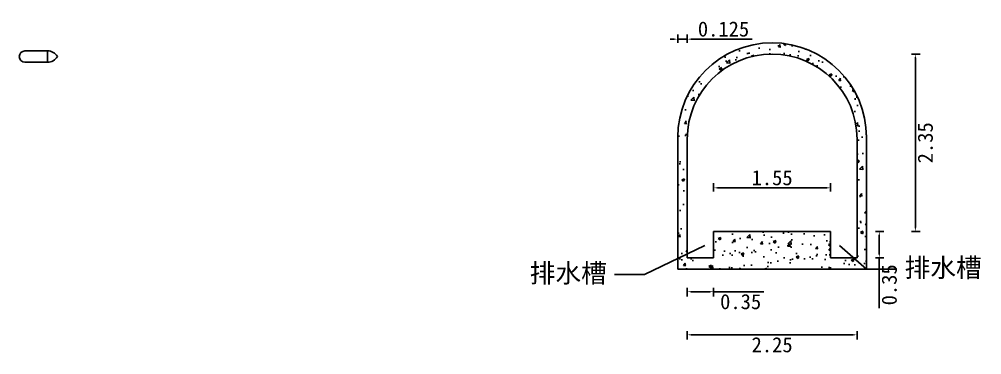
# Model space of a CAD drawing. Header units: millimetres. Extents: x 2814 to 3604, y 1556 to 1833.
# Drawn here: x 3348.8 to 3603.9, y 1638.8 to 1727.8 of the extents above; entities that cross this region are included whole.
import ezdxf
from ezdxf import colors
from ezdxf.entities.mleader import LeaderData, LeaderLine
from ezdxf.math import Vec2, Vec3

# ---------------------------------------------------------------- set-up
doc = ezdxf.new("R2010")
doc.units = ezdxf.units.MM
doc.styles.get("Standard").update_dxf_attribs({"font": 'simfang.ttf'})
doc.dimstyles.new('111', dxfattribs={"dimtxt": 4, "dimasz": 1, "dimexe": 1.25, "dimexo": 0.625, "dimtad": 2, "dimdec": 3, "dimlfac": 0.05, "dimdsep": 46, "dimtxsty": 'Standard', "dimcen": 2.5, "dimadec": 0, "dimazin": 0, "dimtfac": 1, "dimtdec": 3, "dimtmove": 0, "dimatfit": 3, "dimfxl": 1, "dimfxlon": 1, "dimarcsym": 0})

# ---------------------------------------------------------------- blocks, each defined once
blk = doc.blocks.new('*D18')
at = {"color": 0, "lineweight": -2, "transparency": 16777216}
for p, q in [((3525.87, 1656.56), (3525.87, 1654.31)), ((3532.87, 1656.56), (3532.87, 1654.31)), ((3526.87, 1655.56), (3531.87, 1655.56)), ((3532.87, 1655.56), (3546.18, 1655.56))]:
    blk.add_line(p, q, dxfattribs=at)
at = {"color": 0, "transparency": 16777216}
for points in [[(3526.87, 1655.72), (3526.87, 1655.39), (3525.87, 1655.56)], [(3531.87, 1655.72), (3531.87, 1655.39), (3532.87, 1655.56)]]:
    blk.add_solid(points, dxfattribs=at)
at = {"layer": 'Defpoints', "color": 0, "transparency": 16777216}
for p in [(3525.87, 1664.54), (3532.87, 1664.54), (3532.87, 1655.56)]:
    blk.add_point(p, dxfattribs=at)
at = {"color": 0, "transparency": 16777216, "insert": (3540.03, 1652.9), "char_height": 4, "attachment_point": 5}
blk.add_mtext('0.35', dxfattribs=at)
blk = doc.blocks.new('*D19')
at = {"color": 0, "lineweight": -2, "transparency": 16777216}
for p, q in [((3532.87, 1682.1), (3532.87, 1684.35)), ((3563.87, 1682.1), (3563.87, 1684.35)), ((3533.87, 1683.1), (3562.87, 1683.1))]:
    blk.add_line(p, q, dxfattribs=at)
at = {"color": 0, "transparency": 16777216}
for points in [[(3533.87, 1683.27), (3533.87, 1682.93), (3532.87, 1683.1)], [(3562.87, 1683.27), (3562.87, 1682.93), (3563.87, 1683.1)]]:
    blk.add_solid(points, dxfattribs=at)
at = {"layer": 'Defpoints', "color": 0, "transparency": 16777216}
for p in [(3563.87, 1683.1), (3532.87, 1671.54), (3563.87, 1671.54)]:
    blk.add_point(p, dxfattribs=at)
at = {"color": 0, "transparency": 16777216, "insert": (3548.37, 1685.76), "char_height": 4, "attachment_point": 5}
blk.add_mtext('1.55', dxfattribs=at)
blk = doc.blocks.new('*D20')
at = {"color": 0, "lineweight": -2, "transparency": 16777216}
for p, q in [((3522.37, 1722.51), (3521.37, 1722.51)), ((3523.37, 1721.51), (3523.37, 1723.76)), ((3523.37, 1722.51), (3525.87, 1722.51)), ((3525.87, 1721.51), (3525.87, 1723.76)), ((3526.87, 1722.51), (3543.11, 1722.51))]:
    blk.add_line(p, q, dxfattribs=at)
at = {"color": 0, "transparency": 16777216}
for points in [[(3522.37, 1722.67), (3522.37, 1722.34), (3523.37, 1722.51)], [(3526.87, 1722.67), (3526.87, 1722.34), (3525.87, 1722.51)]]:
    blk.add_solid(points, dxfattribs=at)
at = {"layer": 'Defpoints', "color": 0, "transparency": 16777216}
for p in [(3525.87, 1722.51), (3523.37, 1696.54), (3525.87, 1696.04)]:
    blk.add_point(p, dxfattribs=at)
at = {"color": 0, "transparency": 16777216, "insert": (3535.49, 1725.17), "char_height": 4, "attachment_point": 5}
blk.add_mtext('0.125', dxfattribs=at)
blk = doc.blocks.new('*D21')
at = {"color": 0, "lineweight": -2, "transparency": 16777216}
for p, q in [((3585.33, 1718.54), (3587.58, 1718.54)), ((3586.33, 1672.54), (3586.33, 1717.54)), ((3585.33, 1671.54), (3587.58, 1671.54))]:
    blk.add_line(p, q, dxfattribs=at)
at = {"color": 0, "transparency": 16777216}
for points in [[(3586.16, 1717.54), (3586.5, 1717.54), (3586.33, 1718.54)], [(3586.16, 1672.54), (3586.5, 1672.54), (3586.33, 1671.54)]]:
    blk.add_solid(points, dxfattribs=at)
at = {"layer": 'Defpoints', "color": 0, "transparency": 16777216}
for p in [(3548.37, 1718.54), (3586.33, 1718.54), (3548.37, 1671.54)]:
    blk.add_point(p, dxfattribs=at)
at = {"color": 0, "transparency": 16777216, "insert": (3588.99, 1695.04), "char_height": 4, "attachment_point": 5, "rotation": 90}
blk.add_mtext('2.35', dxfattribs=at)
blk = doc.blocks.new('*D22')
at = {"color": 0, "lineweight": -2, "transparency": 16777216}
for p, q in [((3575.77, 1671.54), (3578.02, 1671.54)), ((3576.77, 1670.54), (3576.77, 1665.54)), ((3575.77, 1664.54), (3578.02, 1664.54)), ((3576.77, 1664.54), (3576.77, 1651.23))]:
    blk.add_line(p, q, dxfattribs=at)
at = {"color": 0, "transparency": 16777216}
for points in [[(3576.61, 1670.54), (3576.94, 1670.54), (3576.77, 1671.54)], [(3576.61, 1665.54), (3576.94, 1665.54), (3576.77, 1664.54)]]:
    blk.add_solid(points, dxfattribs=at)
at = {"layer": 'Defpoints', "color": 0, "transparency": 16777216}
for p in [(3563.87, 1671.54), (3563.87, 1664.54), (3576.77, 1664.54)]:
    blk.add_point(p, dxfattribs=at)
at = {"color": 0, "transparency": 16777216, "insert": (3579.43, 1657.38), "char_height": 4, "attachment_point": 5, "rotation": 90}
blk.add_mtext('0.35', dxfattribs=at)
blk = doc.blocks.new('*D23')
at = {"color": 0, "lineweight": -2, "transparency": 16777216}
for p, q in [((3525.87, 1645.13), (3525.87, 1642.88)), ((3526.87, 1644.13), (3569.87, 1644.13)), ((3570.87, 1645.13), (3570.87, 1642.88))]:
    blk.add_line(p, q, dxfattribs=at)
at = {"color": 0, "transparency": 16777216}
for points in [[(3526.87, 1644.3), (3526.87, 1643.96), (3525.87, 1644.13)], [(3569.87, 1644.3), (3569.87, 1643.96), (3570.87, 1644.13)]]:
    blk.add_solid(points, dxfattribs=at)
at = {"layer": 'Defpoints', "color": 0, "transparency": 16777216}
for p in [(3525.87, 1664.54), (3570.87, 1664.54), (3570.87, 1644.13)]:
    blk.add_point(p, dxfattribs=at)
at = {"color": 0, "transparency": 16777216, "insert": (3548.37, 1641.47), "char_height": 4, "attachment_point": 5}
blk.add_mtext('2.25', dxfattribs=at)
blk = doc.blocks.new('_None')

msp = doc.modelspace()

# ---------------------------------------------------------------- hatches: boundary and pattern name
h = msp.add_hatch()
h.set_pattern_fill('AR-CONC', color=0, scale=0.04)
h.set_pattern_definition([(50, (-55399.448, -26461.08), (7.28738676, -0.6375634), [0.762, -8.382]), (355, (-55399.448, -26461.08), (-1.40973686, 7.6422738), [0.6096, -6.7056234]), (100.451445, (-55398.841, -26461.133), (5.8776499, 7.0047101), [0.64760035, -7.1236098]), (46.1842, (-55399.448, -26459.048), (10.8431616, -1.6816931), [1.143, -12.573]), (96.635558, (-55398.545, -26459.188), (9.4961654, 9.897045), [0.971401, -10.6854243]), (351.184151, (-55399.448, -26459.048), (9.4961654, 9.897045), [0.9143987, -10.0583893]), (21, (-55398.432, -26459.556), (6.06457565, -4.09060793), [0.762, -8.382]), (326, (-55398.432, -26459.556), (2.4720811, 7.36751864), [0.6096, -6.7056]), (71.451445, (-55397.927, -26459.897), (8.5366568, 3.27691076), [0.64760035, -7.1235975]), (37.5, (-55399.4482, -26461.0798), (0.12354413, 3.38220155), [0, -6.62432, 0, -6.8072, 0, -6.731]), (7.5, (-55399.448, -26461.08), (2.6727865, 4.007223), [0, -3.88112, 0, -6.47192, 0, -2.5654]), (327.5, (-55401.7139, -26461.0798), (5.42362381, -0.22914976), [0, -2.54, 0, -7.9248, 0, -10.5156]), (317.5, (-55402.73, -26461.08), (5.92516726, 1.01705964), [0, -3.302, 0, -5.26288, 0, -7.4676])])
edge = h.paths.add_edge_path(flags=16)
edge.add_line((3532.8719, 1671.5411), (3563.8719, 1671.5411))
edge.add_line((3563.8719, 1671.5411), (3563.8719, 1664.5411))
edge.add_line((3563.8719, 1664.5411), (3570.8719, 1664.5411))
edge.add_line((3570.8719, 1664.5411), (3570.8719, 1696.0411))
edge.add_arc((3548.3719, 1696.0411), 22.5, 0, 180)
edge.add_line((3525.8719, 1696.0411), (3525.8719, 1664.5411))
edge.add_line((3525.8719, 1664.5411), (3532.8719, 1664.5411))
edge.add_line((3532.8719, 1664.5411), (3532.8719, 1671.5411))
edge = h.paths.add_edge_path()
edge.add_line((3523.3719, 1661.5411), (3523.3719, 1696.5411))
edge.add_arc((3548.3719, 1696.5411), 25, 0, 180, ccw=False)
edge.add_line((3573.3719, 1696.5411), (3573.3719, 1661.5411))
edge.add_line((3573.3719, 1661.5411), (3523.3719, 1661.5411))

# ---------------------------------------------------------------- linework, layer by layer
for p, q in [((3350.3256, 1719.4011), (3356.3256, 1719.4011)), ((3356.3256, 1716.4011), (3356.3256, 1719.4011)), ((3350.3256, 1716.4011), (3356.3256, 1716.4011)), ((3523.3719, 1661.5411), (3523.3719, 1696.5411)), ((3573.3719, 1661.5411), (3573.3719, 1696.5411)), ((3525.8719, 1664.5411), (3525.8719, 1696.0411)), ((3570.8719, 1664.5411), (3570.8719, 1696.0411)), ((3532.8719, 1664.5411), (3532.8719, 1671.5411)), ((3532.8719, 1671.5411), (3563.8719, 1671.5411)), ((3563.8719, 1664.5411), (3563.8719, 1671.5411)), ((3525.8719, 1664.5411), (3532.8719, 1664.5411)), ((3563.8719, 1664.5411), (3570.8719, 1664.5411)), ((3523.3719, 1661.5411), (3573.3719, 1661.5411))]:
    msp.add_line(p, q)
for centre, radius, start, end in [((3548.3719, 1696.5411), 25, 0, 180), ((3350.3256, 1717.9011), 1.5, 90, 270), ((3356.3256, 1716.4011), 3, 30, 90), ((3356.3256, 1719.4011), 3, 270, 330), ((3548.3719, 1696.0411), 22.5, 0, 180)]:
    msp.add_arc(centre, radius, start, end)

# ---------------------------------------------------------------- dimensions: what is measured, and where the dimension line sits
for base, p1, p2, angle, picture, middle in [((3525.8719, 1722.5068), (3523.3719, 1696.5411), (3525.8719, 1696.0411), 180, '*D20', (3535.4912, 1725.166)), ((3586.3302, 1718.5411), (3548.3719, 1671.5411), (3548.3719, 1718.5411), 90, '*D21', (3588.9895, 1695.0411)), ((3576.7734, 1664.5411), (3563.8719, 1671.5411), (3563.8719, 1664.5411), 90, '*D22', (3579.4326, 1657.3847))]:
    dim = msp.add_linear_dim(base=base, p1=p1, p2=p2, angle=angle, dimstyle='111')
    dim.commit()
    dim.dimension.update_dxf_attribs({"geometry": picture, "text_midpoint": middle})
for base, p1, p2, picture, middle in [((3563.8719, 1683.1006), (3532.8719, 1671.5411), (3563.8719, 1671.5411), '*D19', (3548.3719, 1685.7599)), ((3532.8719, 1655.5551), (3525.8719, 1664.5411), (3532.8719, 1664.5411), '*D18', (3540.0283, 1652.8958)), ((3570.8719, 1644.1286), (3525.8719, 1664.5411), (3570.8719, 1664.5411), '*D23', (3548.3719, 1641.4693))]:
    dim = msp.add_linear_dim(base=base, p1=p1, p2=p2, dimstyle='111')
    dim.commit()
    dim.dimension.update_dxf_attribs({"geometry": picture, "text_midpoint": middle})

# ---------------------------------------------------------------- leaders
ml = msp.add_multileader_mtext('Standard')
ml.set_content('排水槽', color=256)
ml.set_leader_properties()
ml.set_arrow_properties(name='NONE')
ml.build(insert=Vec2(0, 0))
ctx = ml.context
ctx.base_point, ctx.char_height, ctx.plane_origin = Vec3(3481.5922, 1660.0865), 5, Vec3(3530.5097, 1667.794)
ctx.text_align_type = 2
notes = []
notes.append((ctx, [(0, (1, 1, 0), (3514.5637, 1660.0865), (-1, 0), 8, [(0, [(3530.5097, 1667.794)], 0, [])])]))
ctx.mtext.insert, ctx.mtext.alignment, ctx.mtext.flow_direction = Vec3(3504.5637, 1662.9865), 3, 5
ml = msp.add_multileader_mtext('Standard')
ml.set_content('排水槽', color=256)
ml.set_leader_properties()
ml.set_arrow_properties(name='NONE')
ml.build(insert=Vec2(0, 0))
ctx = ml.context
ctx.base_point, ctx.char_height, ctx.plane_origin = Vec3(3581.4669, 1661.5411), 5, Vec3(3566.2341, 1667.794)
notes.append((ctx, [(0, (1, 1, 0), (3573.3719, 1661.5411), (1, 0), 8.0951, [(0, [(3566.2341, 1667.794)], 0, [])])]))
ctx.mtext.insert, ctx.mtext.flow_direction = Vec3(3583.4669, 1664.4411), 5
for ctx, leaders in notes:
    for number, flags, end, landing, length, lines in leaders:
        leader = LeaderData()
        leader.index, (leader.has_last_leader_line, leader.has_dogleg_vector, leader.attachment_direction) = number, flags
        leader.last_leader_point, leader.dogleg_vector, leader.dogleg_length = Vec3(end), Vec3(landing), length
        for number, points, colour, breaks in lines:
            line = LeaderLine()
            line.index, line.vertices, line.color, line.breaks = number, Vec3.list(points), colors.encode_raw_color(colour), breaks
            leader.lines.append(line)
        ctx.leaders.append(leader)

doc.saveas('drawing.dxf')
